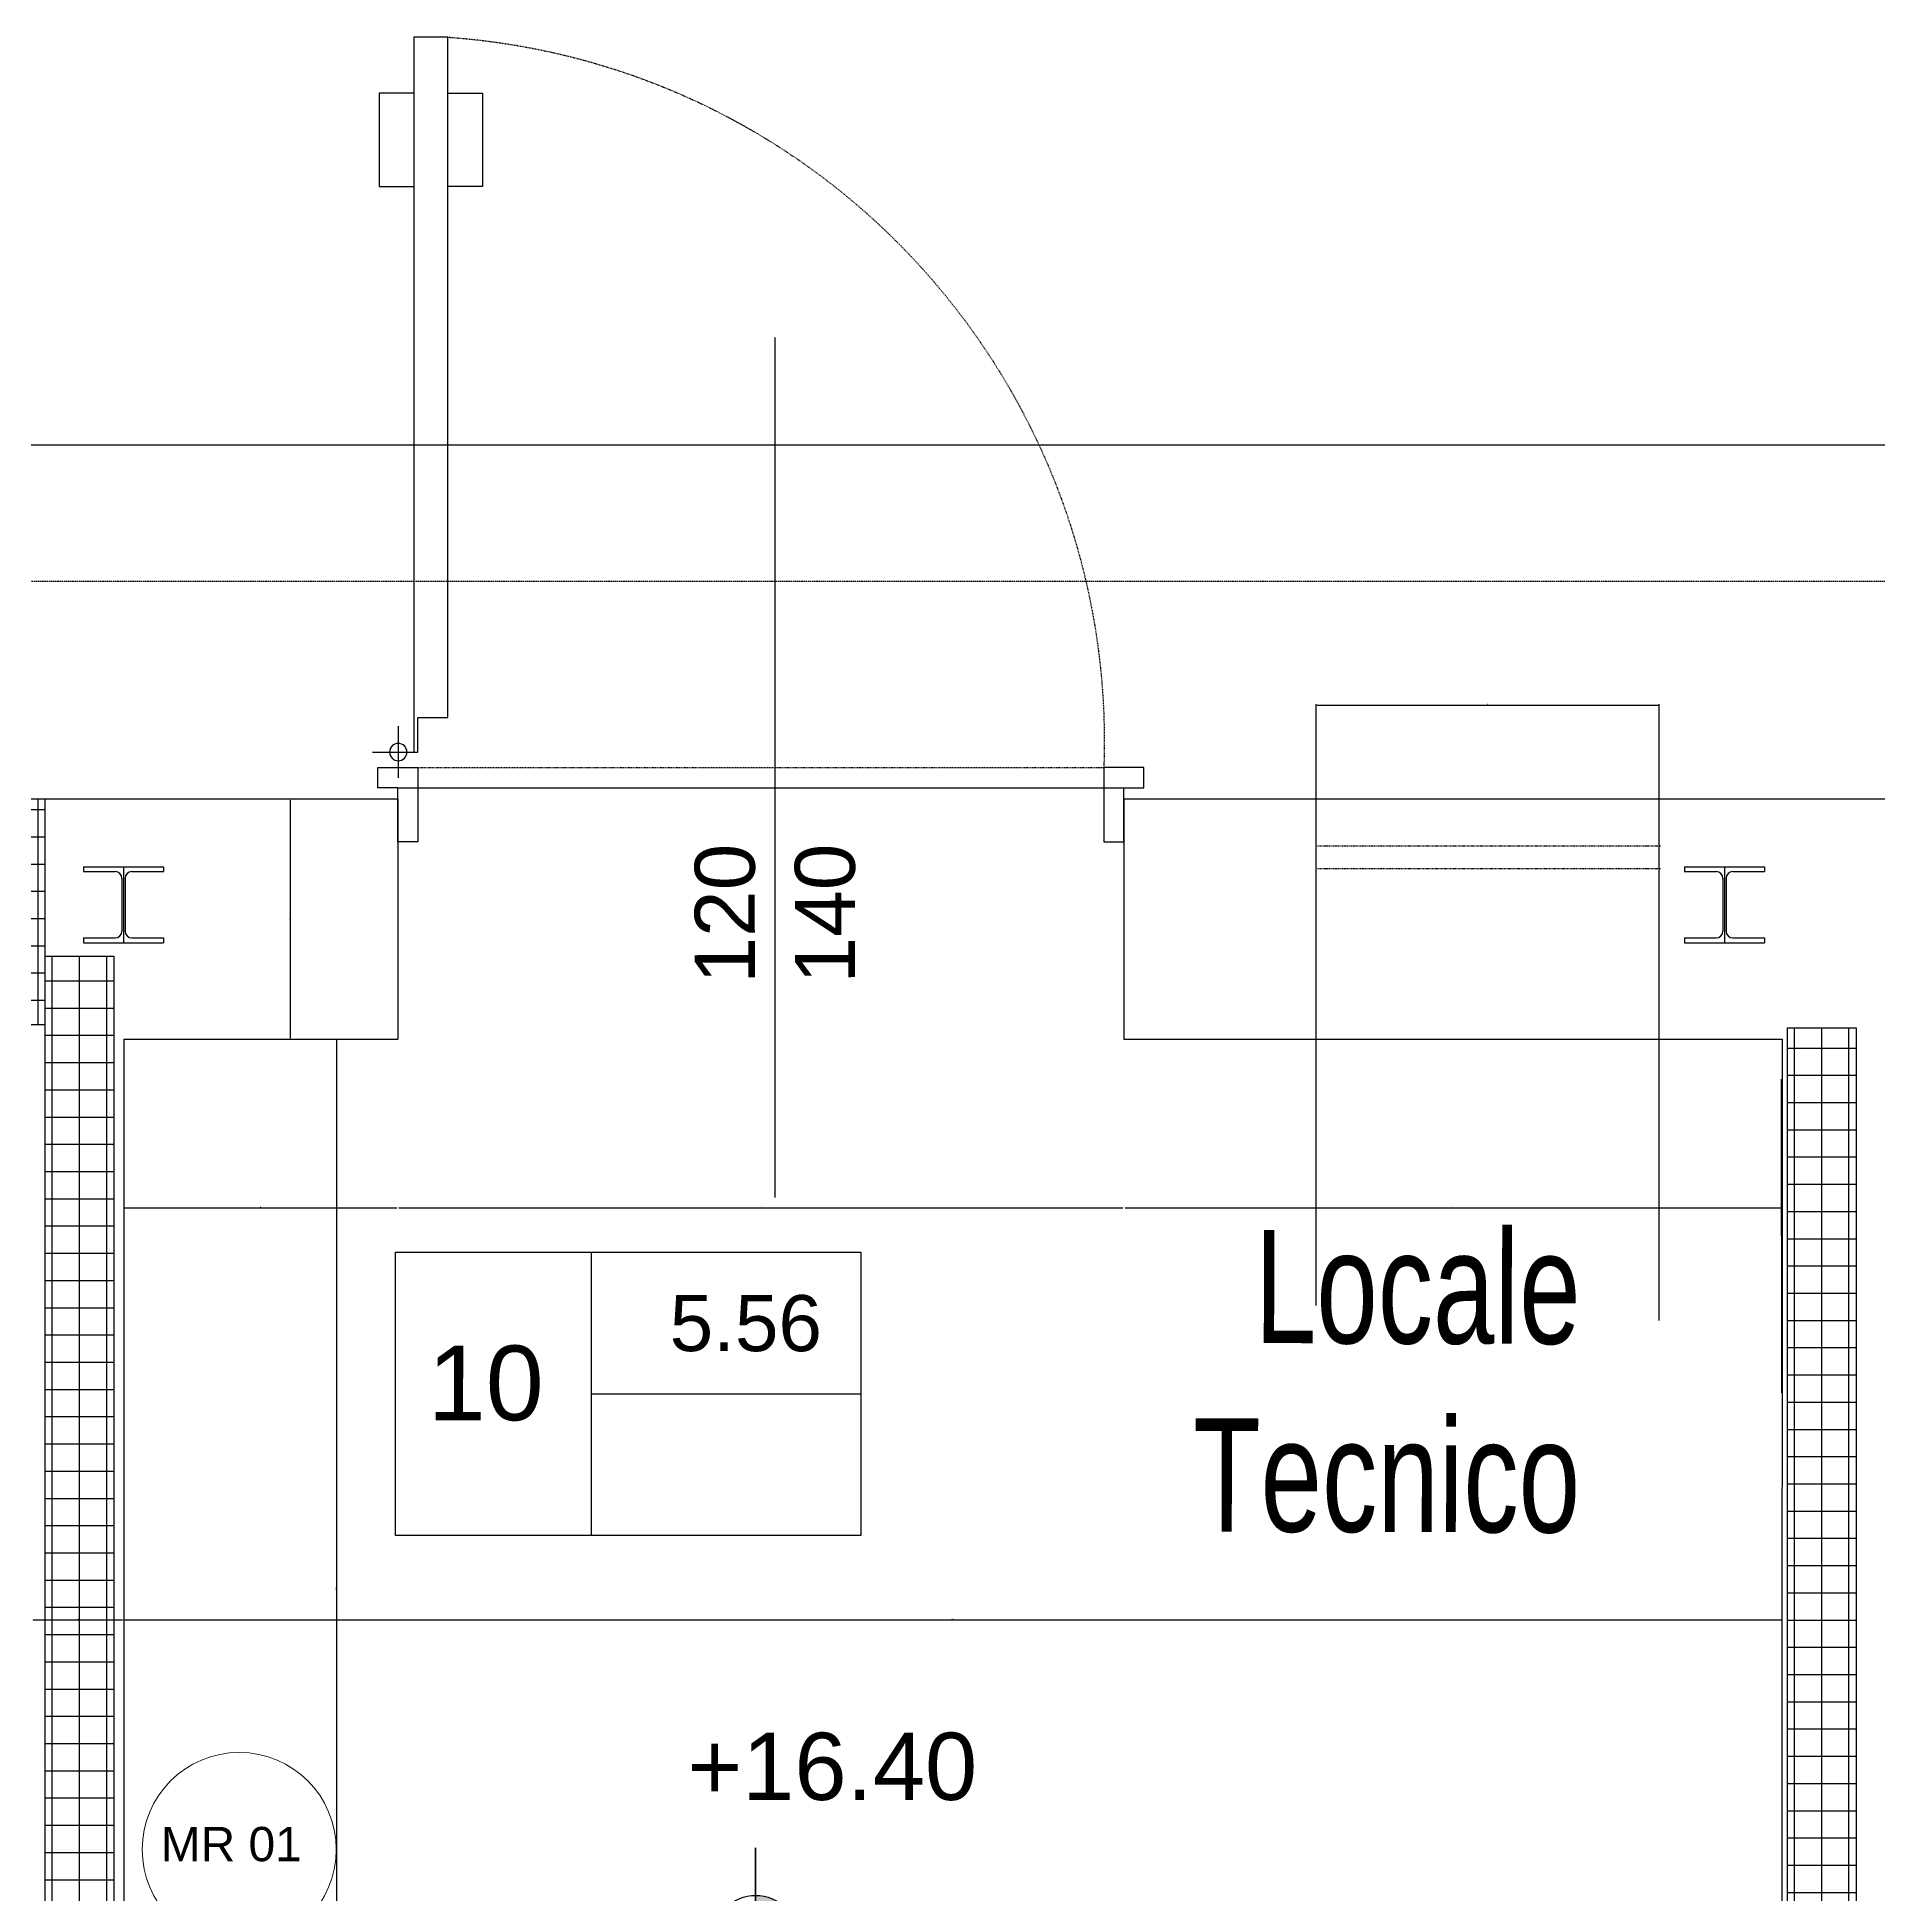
# Model space of a CAD drawing. Header units: millimetres. Extents: x -3782782348 to 131293, y -36553 to 57271.
# Drawn here: x 93024.6 to 93346.7, y -18176.7 to -17851.9 of the extents above; entities that cross this region are included whole.
import ezdxf

# ---------------------------------------------------------------- set-up
doc = ezdxf.new("R2010")
doc.units = ezdxf.units.MM
doc.header["$LTSCALE"] = 0.01
for name, pattern in [('ACAD_ISO03W100', [30, 12, -18]), ('CONTINOUS', [0]), ('HIDDEN', [0.375, 0.25, -0.125]), ('HIDDEN2', [4.7625, 3.175, -1.5875])]:
    doc.linetypes.add(name, pattern=pattern)
doc.layers.get('Defpoints').update_dxf_attribs({"color": 253})
for name, color, linetype in [('EPC QUARTO PILASTRI ACCIAIO DEFINITIVO', 1, 'ACAD_ISO03W100'), ('MR_MURATURA REI 90', 255, 'Continuous'), ('X_MURI', 8, 'Continuous'), ('X_Numerazione camere', 8, 'Continuous'), ('X_Proiezini', 1, 'Continuous'), ('X_quote 1', 253, 'Continuous'), ('X_Quote altimetriche', 5, 'Continuous'), ('X_quote serramenti interni', 251, 'CONTINOUS'), ('X_Serramenti Int', 8, 'Continuous'), ('X_TESTI', 253, 'Continuous')]:
    doc.layers.add(name, color=color, linetype=linetype)
doc.layers.add('MR_MURATURA REI SIMBOLI', color=130, linetype='Continuous', lineweight=5)
doc.styles.add('nomi', font='arial.ttf')
doc.styles.add('QUOTE', font='simplex.shx', dxfattribs={"width": 0.7})
doc.styles.get("Standard").update_dxf_attribs({"font": 'arial.ttf'})
doc.dimstyles.get("Standard").update_dxf_attribs({"dimscale": 0, "dimtxt": 0.18, "dimasz": 0.18, "dimexe": 0.18, "dimexo": 0.0625, "dimgap": 0.09, "dimtad": 1, "dimdec": 0, "dimzin": 0, "dimdsep": 46, "dimtxsty": 'Standard', "dimcen": 0.09, "dimclrd": 256, "dimclre": 256, "dimclrt": 5, "dimadec": 0, "dimazin": 0, "dimtfac": 1, "dimtdec": 0, "dimtix": 1, "dimtofl": 0, "dimtmove": 2, "dimatfit": 3, "dimfxl": 1, "dimtolj": 1, "dimtzin": 0, "dimarcsym": 0})

# ---------------------------------------------------------------- blocks, each defined once
blk = doc.blocks.new('*D89')
at = {"layer": 'Defpoints', "color": 0, "transparency": 16777216}
for p in [(91683.73, -17923.15, 0), (93904.72, -17923.15, 0), (93904.72, -17923.15, 0)]:
    blk.add_point(p, dxfattribs=at)
at = {"layer": 'X_quote 1', "lineweight": -2, "transparency": 16777216}
blk.add_line((91683.91, -17923.15, 0), (93904.54, -17923.15, 0), dxfattribs=at)
at = {"layer": 'X_quote 1', "transparency": 16777216}
for points in [[(91683.91, -17923.12, 0), (91683.91, -17923.18, 0), (91683.73, -17923.15, 0)], [(93904.54, -17923.12, 0), (93904.54, -17923.18, 0), (93904.72, -17923.15, 0)]]:
    blk.add_solid(points, dxfattribs=at)
at = {"layer": 'X_quote 1', "color": 5, "transparency": 16777216, "insert": (92794.23, -17922.97, 0), "char_height": 0.18, "attachment_point": 5}
blk.add_mtext('\\A1;2221', dxfattribs=at)
blk = doc.blocks.new('*D363')
at = {"layer": 'Defpoints', "color": 0, "transparency": 16777216}
for p in [(93044.08, -18027.06, 0), (93077, -18027.06, 0), (93092, -18219.07, 0)]:
    blk.add_point(p, dxfattribs=at)
at = {"layer": 'X_quote 1', "lineweight": -2, "transparency": 16777216}
blk.add_line((93077, -18218.89, 0), (93077, -18027.24, 0), dxfattribs=at)
at = {"layer": 'X_quote 1', "transparency": 16777216}
for points in [[(93076.97, -18027.24, 0), (93077.03, -18027.24, 0), (93077, -18027.06, 0)], [(93076.97, -18218.89, 0), (93077.03, -18218.89, 0), (93077, -18219.07, 0)]]:
    blk.add_solid(points, dxfattribs=at)
at = {"layer": 'X_quote 1', "color": 5, "transparency": 16777216, "insert": (93076.82, -18123.07, 0), "char_height": 0.18, "attachment_point": 5, "rotation": 90}
blk.add_mtext('\\A1;192', dxfattribs=at)
blk = doc.blocks.new('porta 120 metallica')
blk.add_line((66, 71.65), (66, -78.72))
at = {"linetype": 'ByBlock'}
for p, q in [((0.09, -10.75), (0.09, -1.73)), ((-4.42, -6.24), (3.42, -6.24))]:
    blk.add_line(p, q, dxfattribs=at)
at = {"color": 5, "linetype": 'HIDDEN2'}
blk.add_line((3.5, -3.53), (123.5, -3.53), dxfattribs=at)
at = {"linetype": 'ByBlock'}
for points in [[(-3.5, 0), (-3.5, -3.53), (3.5, -3.53), (3.5, 9.47), (0, 9.47), (0, 0)], [(123.5, -3.53), (123.5, 9.47), (127, 9.47), (127, 0), (130.5, 0), (130.5, -3.53)], [(8.79, -12.27), (8.79, -131.24), (3.49, -131.24), (3.49, -131.24), (2.79, -131.24), (2.79, -6.24), (3.49, -6.24), (3.49, -12.27)]]:
    blk.add_lwpolyline(points, close=True, dxfattribs=at)
for points in [[(2.8, -121.42), (-3.26, -121.42), (-3.26, -105.12), (2.79, -105.12)], [(8.79, -121.42), (14.85, -121.42), (14.85, -105.12), (8.79, -105.12)]]:
    blk.add_lwpolyline(points, dxfattribs=at)
blk.add_circle((0.09, -6.24), 1.51, dxfattribs=at)
at = {"color": 5, "linetype": 'HIDDEN2'}
blk.add_arc((0.02, -7.99), 123.56, 274.0732, 2.0664, dxfattribs=at)
blk = doc.blocks.new('*D348')
at = {"layer": 'Defpoints', "color": 0, "transparency": 16777216}
for p in [(93023.71, -18027.06, 0), (93039.71, -18027.06, 0), (93039.71, -18128.56, 0)]:
    blk.add_point(p, dxfattribs=at)
at = {"layer": 'X_quote 1', "lineweight": -2, "transparency": 16777216}
blk.add_line((93023.89, -18128.56, 0), (93039.53, -18128.56, 0), dxfattribs=at)
at = {"layer": 'X_quote 1', "transparency": 16777216}
for points in [[(93023.89, -18128.53, 0), (93023.89, -18128.59, 0), (93023.71, -18128.56, 0)], [(93039.53, -18128.53, 0), (93039.53, -18128.59, 0), (93039.71, -18128.56, 0)]]:
    blk.add_solid(points, dxfattribs=at)
at = {"layer": 'X_quote 1', "color": 5, "transparency": 16777216, "insert": (93031.71, -18128.38, 0), "char_height": 0.18, "attachment_point": 5}
blk.add_mtext('\\A1;16', dxfattribs=at)
blk = doc.blocks.new('*D356')
at = {"layer": 'Defpoints', "color": 0, "transparency": 16777216}
for p in [(93068.87, -17985.06), (93068.87, -17985.06, 0), (92923.86, -18027.06, 0)]:
    blk.add_point(p, dxfattribs=at)
at = {"layer": 'X_quote 1', "lineweight": -2, "transparency": 16777216}
blk.add_line((93068.87, -18026.88, 0), (93068.87, -17985.24, 0), dxfattribs=at)
at = {"layer": 'X_quote 1', "transparency": 16777216}
for points in [[(93068.84, -17985.24, 0), (93068.9, -17985.24, 0), (93068.87, -17985.06, 0)], [(93068.84, -18026.88, 0), (93068.9, -18026.88, 0), (93068.87, -18027.06, 0)]]:
    blk.add_solid(points, dxfattribs=at)
at = {"layer": 'X_quote 1', "color": 5, "transparency": 16777216, "insert": (93068.69, -18006.06, 0), "char_height": 0.18, "attachment_point": 5, "rotation": 90}
blk.add_mtext('\\A1;42', dxfattribs=at)
blk = doc.blocks.new('*D280')
at = {"layer": 'Defpoints', "color": 0, "transparency": 16777216}
for p in [(93039.71, -18072.41, 0), (93329.76, -18072.49, 0), (93329.76, -18128.56, 0)]:
    blk.add_point(p, dxfattribs=at)
at = {"layer": 'X_quote 1', "lineweight": -2, "transparency": 16777216}
blk.add_line((93039.89, -18128.56, 0), (93329.58, -18128.56, 0), dxfattribs=at)
at = {"layer": 'X_quote 1', "transparency": 16777216}
for points in [[(93039.89, -18128.53, 0), (93039.89, -18128.59, 0), (93039.71, -18128.56, 0)], [(93329.58, -18128.53, 0), (93329.58, -18128.59, 0), (93329.76, -18128.56, 0)]]:
    blk.add_solid(points, dxfattribs=at)
at = {"layer": 'X_quote 1', "color": 5, "transparency": 16777216, "insert": (93184.73, -18128.38, 0), "char_height": 0.18, "attachment_point": 5}
blk.add_mtext('\\A1;290', dxfattribs=at)
blk = doc.blocks.new('*D281')
at = {"layer": 'Defpoints', "color": 0, "transparency": 16777216}
for p in [(93087.64, -17983.09, 0), (93039.71, -18027.06, 0), (93087.64, -18056.55, 0)]:
    blk.add_point(p, dxfattribs=at)
at = {"layer": 'X_quote 1', "lineweight": -2, "transparency": 16777216}
blk.add_line((93039.89, -18056.55, 0), (93087.46, -18056.55, 0), dxfattribs=at)
at = {"layer": 'X_quote 1', "transparency": 16777216}
for points in [[(93039.89, -18056.52, 0), (93039.89, -18056.58, 0), (93039.71, -18056.55, 0)], [(93087.46, -18056.52, 0), (93087.46, -18056.58, 0), (93087.64, -18056.55, 0)]]:
    blk.add_solid(points, dxfattribs=at)
at = {"layer": 'X_quote 1', "color": 5, "transparency": 16777216, "insert": (93063.68, -18056.37, 0), "char_height": 0.18, "attachment_point": 5}
blk.add_mtext('\\A1;48', dxfattribs=at)
blk = doc.blocks.new('*D282')
at = {"layer": 'Defpoints', "color": 0, "transparency": 16777216}
for p in [(93087.64, -17983.09, 0), (93214.66, -18027.06, 0), (93214.66, -18056.55, 0)]:
    blk.add_point(p, dxfattribs=at)
at = {"layer": 'X_quote 1', "lineweight": -2, "transparency": 16777216}
blk.add_line((93087.82, -18056.55, 0), (93214.48, -18056.55, 0), dxfattribs=at)
at = {"layer": 'X_quote 1', "transparency": 16777216}
for points in [[(93087.82, -18056.52, 0), (93087.82, -18056.58, 0), (93087.64, -18056.55, 0)], [(93214.48, -18056.52, 0), (93214.48, -18056.58, 0), (93214.66, -18056.55, 0)]]:
    blk.add_solid(points, dxfattribs=at)
at = {"layer": 'X_quote 1', "color": 5, "transparency": 16777216, "insert": (93151.15, -18056.37, 0), "char_height": 0.18, "attachment_point": 5}
blk.add_mtext('\\A1;127', dxfattribs=at)
blk = doc.blocks.new('*D283')
at = {"layer": 'Defpoints', "color": 0, "transparency": 16777216}
for p in [(93214.66, -18027.06, 0), (93329.77, -18027.06, 0), (93329.77, -18056.55, 0)]:
    blk.add_point(p, dxfattribs=at)
at = {"layer": 'X_quote 1', "lineweight": -2, "transparency": 16777216}
blk.add_line((93214.84, -18056.55, 0), (93329.59, -18056.55, 0), dxfattribs=at)
at = {"layer": 'X_quote 1', "transparency": 16777216}
for points in [[(93214.84, -18056.52, 0), (93214.84, -18056.58, 0), (93214.66, -18056.55, 0)], [(93329.59, -18056.52, 0), (93329.59, -18056.58, 0), (93329.77, -18056.55, 0)]]:
    blk.add_solid(points, dxfattribs=at)
at = {"layer": 'X_quote 1', "color": 5, "transparency": 16777216, "insert": (93272.21, -18056.37, 0), "char_height": 0.18, "attachment_point": 5}
blk.add_mtext('\\A1;115', dxfattribs=at)
blk = doc.blocks.new('quota altim')
at = {"layer": 'X_Quote altimetriche', "ltscale": 4}
h = blk.add_hatch(color=256, dxfattribs=at)
h.paths.add_polyline_path([(0, 18.74), (0, 0), (18.74, 0, 0.414214)])
h.paths.add_polyline_path([(0, 0), (-18.74, 0, 0.414214), (0, -18.74)])
blk.add_lwpolyline([(0, 0), (0, 40), (0, 40), (0, -40), (0, -40), (0, 0), (40, 0), (149.32, 0), (0, 0), (-40, 0), (-40, 0)], dxfattribs=at)
blk.add_circle((0, 0), 18.74, dxfattribs=at)
blk = doc.blocks.new('*D205')
at = {"layer": 'Defpoints', "color": 0, "ltscale": 200, "transparency": 16777216}
for p in [(93308.28, -17968.66, 0), (93248.28, -18073.69, 0), (93308.28, -18076.31, 0)]:
    blk.add_point(p, dxfattribs=at)
at = {"layer": 'X_quote 1', "lineweight": -2, "ltscale": 200, "transparency": 16777216}
for p, q in [((93248.28, -18073.63, 0), (93248.28, -17968.48, 0)), ((93248.46, -17968.66, 0), (93308.1, -17968.66, 0)), ((93308.28, -18076.25, 0), (93308.28, -17968.48, 0))]:
    blk.add_line(p, q, dxfattribs=at)
at = {"layer": 'X_quote 1', "ltscale": 200, "transparency": 16777216}
for points in [[(93248.46, -17968.63, 0), (93248.46, -17968.69, 0), (93248.28, -17968.66, 0)], [(93308.1, -17968.63, 0), (93308.1, -17968.69, 0), (93308.28, -17968.66, 0)]]:
    blk.add_solid(points, dxfattribs=at)
at = {"layer": 'X_quote 1', "color": 5, "ltscale": 200, "transparency": 16777216, "insert": (93278.28, -17968.48, 0), "char_height": 0.18, "attachment_point": 5}
blk.add_mtext('\\A1;60', dxfattribs=at)

msp = doc.modelspace()

# ---------------------------------------------------------------- hatches: boundary and pattern name
at = {"layer": 'MR_MURATURA REI 90'}
h = msp.add_hatch(dxfattribs=at)
h.set_pattern_fill('NET', color=256, scale=1.5, angle=90, style=0)
h.set_pattern_definition([(90, (123261.8464, -13648.261), (-4.7625, 3e-16), []), (180, (123261.8464, -13648.261), (-6e-16, -4.7625), [])])
h.paths.add_polyline_path([(93026, -17985.06), (93014, -17985.06), (93014, -18024.45), (93026, -18024.45)])
h = msp.add_hatch(dxfattribs=at)
h.set_pattern_fill('NET', color=256, scale=1.5, angle=90, style=0)
h.set_pattern_definition([(90, (123273.846, -13811.5546), (-4.7625, 3e-16), []), (180, (123273.846, -13811.5546), (-6e-16, -4.7625), [])])
h.paths.add_polyline_path([(93038, -18012.53), (93026, -18012.53), (93026, -18218.78), (93038, -18218.78)])
h = msp.add_hatch(dxfattribs=at)
h.set_pattern_fill('NET', color=256, scale=1.5, angle=90, style=0)
h.set_pattern_definition([(90, (123578.558, -13842.3546), (-4.7625, 3e-16), []), (180, (123578.558, -13842.3546), (-6e-16, -4.7625), [])])
h.paths.add_polyline_path([(93330.71, -18249.58), (93342.71, -18249.58), (93342.71, -18025.05), (93330.71, -18025.05)])

# ---------------------------------------------------------------- linework, layer by layer
at = {"layer": 'EPC QUARTO PILASTRI ACCIAIO DEFINITIVO', "linetype": 'CONTINOUS'}
for p, q in [((93032.68, -17996.9, 0), (93046.68, -17996.9, 0)), ((93032.68, -17996.9, 0), (93032.68, -17997.75, 0)), ((93046.68, -17996.9, 0), (93046.68, -17997.75, 0)), ((93312.68, -17996.9, 0), (93326.68, -17996.9, 0)), ((93312.68, -17996.9, 0), (93312.68, -17997.75, 0)), ((93326.68, -17996.9, 0), (93326.68, -17997.75, 0)), ((93032.68, -17997.75, 0), (93038.21, -17997.75, 0)), ((93039.41, -17998.95, 0), (93039.41, -18008.15, 0)), ((93039.96, -17998.95, 0), (93039.96, -18008.15, 0)), ((93041.16, -17997.75, 0), (93046.68, -17997.75, 0)), ((93312.68, -17997.75, 0), (93318.21, -17997.75, 0)), ((93319.41, -17998.95, 0), (93319.41, -18008.15, 0)), ((93319.96, -17998.95, 0), (93319.96, -18008.15, 0)), ((93321.16, -17997.75, 0), (93326.68, -17997.75, 0)), ((93032.68, -18009.35, 0), (93038.21, -18009.35, 0)), ((93032.68, -18009.35, 0), (93032.68, -18010.2, 0)), ((93041.16, -18009.35, 0), (93046.68, -18009.35, 0)), ((93046.68, -18009.35, 0), (93046.68, -18010.2, 0)), ((93312.68, -18009.35, 0), (93318.21, -18009.35, 0)), ((93312.68, -18009.35, 0), (93312.68, -18010.2, 0)), ((93321.16, -18009.35, 0), (93326.68, -18009.35, 0)), ((93326.68, -18009.35, 0), (93326.68, -18010.2, 0)), ((93032.68, -18010.2, 0), (93046.68, -18010.2, 0)), ((93312.68, -18010.2, 0), (93326.68, -18010.2, 0))]:
    msp.add_line(p, q, dxfattribs=at)
at = {"layer": 'EPC QUARTO PILASTRI ACCIAIO DEFINITIVO', "linetype": 'CONTINOUS', "ltscale": 0.01}
for p, q in [((93039.68, -17996.9, 0), (93039.68, -18010.2, 0)), ((93319.68, -17996.9, 0), (93319.68, -18010.2, 0))]:
    msp.add_line(p, q, dxfattribs=at)
at = {"layer": 'EPC QUARTO PILASTRI ACCIAIO DEFINITIVO', "linetype": 'CONTINOUS'}
for centre, start, end in [((93038.21, -17998.95, 0), 0, 90), ((93041.16, -17998.95, 0), 90, 180), ((93318.21, -17998.95, 0), 0, 90), ((93321.16, -17998.95, 0), 90, 180), ((93038.21, -18008.15, 0), 270, 0), ((93041.16, -18008.15, 0), 180, 270), ((93318.21, -18008.15, 0), 270, 0), ((93321.16, -18008.15, 0), 180, 270)]:
    msp.add_arc(centre, 1.2, start, end, dxfattribs=at)
at = {"layer": 'MR_MURATURA REI 90', "elevation": 0}
for points in [[(93014, -18024.45), (93014, -18024.45), (93026, -18024.45), (93026, -17985.06)], [(93026, -18012.53), (93026, -18012.53), (93038, -18012.53), (93038, -18218.78)], [(93026, -18218.77), (93026, -18012.53)], [(93330.71, -18025.05), (93330.71, -18025.05), (93342.71, -18025.05), (93342.71, -18249.58)], [(93330.71, -18249.57), (93330.71, -18025.05)]]:
    msp.add_lwpolyline(points, dxfattribs=at)
at = {"layer": 'MR_MURATURA REI SIMBOLI'}
msp.add_circle((93059.92, -18168.73, 0), 16.97, dxfattribs=at)
at = {"layer": 'X_MURI', "ltscale": 30}
for p, q in [((93087.66, -17985.06), (92974.29, -17985.06)), ((93087.66, -17985.06), (93087.66, -18027.06, 0)), ((93436.74, -17985.06), (93214.66, -17985.06)), ((93214.66, -17985.06), (93214.66, -18027.06, 0)), ((93039.71, -18027.06, 0), (93087.66, -18027.06, 0)), ((93214.66, -18027.06, 0), (93329.77, -18027.06, 0)), ((93329.77, -18027.06, 0), (93329.71, -18219.06, 0)), ((93329.71, -18088.85, 0), (93329.66, -18034.06, 0))]:
    msp.add_line(p, q, dxfattribs=at)
at = {"layer": 'X_MURI', "ltscale": 30, "elevation": 0}
msp.add_lwpolyline([(93039.71, -18027.06), (93039.71, -18219.07)], dxfattribs=at)
at = {"layer": 'X_Numerazione camere'}
for p, q in [((93121.45, -18064.26, 0), (93121.45, -18113.8, 0)), ((93121.45, -18064.26, 0), (93121.45, -18113.8, 0)), ((93121.45, -18089.03, 0), (93168.61, -18089.03, 0)), ((93121.45, -18089.03, 0), (93168.61, -18089.03, 0))]:
    msp.add_line(p, q, dxfattribs=at)
at = {"layer": 'X_Numerazione camere', "elevation": 0}
msp.add_lwpolyline([(93087.24, -18064.26), (93168.61, -18064.26), (93168.61, -18113.8), (93087.24, -18113.8)], close=True, dxfattribs=at)
msp.add_lwpolyline([(93087.24, -18064.26), (93168.61, -18064.26), (93168.61, -18113.8), (93087.24, -18113.8)], close=True, dxfattribs=at)
at = {"layer": 'X_Proiezini', "linetype": 'HIDDEN', "ltscale": 100}
msp.add_line((93934.72, -17947.04, 0), (91651.73, -17947.04, 0), dxfattribs=at)
at = {"layer": 'X_Proiezini', "linetype": 'HIDDEN', "ltscale": 50}
for p, q in [((93248.28, -18027.06, 0), (93248.28, -17985.06)), ((93308.28, -18027.06, 0), (93308.28, -17985.06)), ((93308.5, -17993.27, 0), (93248.5, -17993.27, 0)), ((93308.5, -17997.27, 0), (93248.5, -17997.27, 0))]:
    msp.add_line(p, q, dxfattribs=at)
at = {"layer": 'X_Serramenti Int'}
msp.add_line((93087.64, -17983.09, 0), (93214.64, -17983.09, 0), dxfattribs=at)

# ---------------------------------------------------------------- block references
at = {"layer": 'X_Quote altimetriche', "xscale": 0.3919999999943684, "yscale": 0.3919999999943684, "zscale": 0.3919999999943684}
msp.add_blockref('quota altim', (93150.24, -18184.09, 0), dxfattribs=at)
at = {"layer": 'X_Serramenti Int', "xscale": -1, "rotation": 180}
msp.add_blockref('porta 120 metallica', (93087.64, -17983.09, 0), dxfattribs=at)

# ---------------------------------------------------------------- texts
at = {"layer": 'MR_MURATURA REI SIMBOLI', "insert": (93046.18, -18167.83, 0), "char_height": 6, "width": 116.6418, "attachment_point": 4, "rotation": 0.0442, "style": 'nomi'}
msp.add_mtext('MR 01', dxfattribs=at)
at = {"layer": 'X_Numerazione camere', "insert": (93161.84, -18076.77, 0), "char_height": 8.1648, "width": 81.6493, "attachment_point": 6, "rotation": 359.9558, "style": 'nomi'}
msp.add_mtext('{\\H1.2x;5.56}', dxfattribs=at)
at = {"layer": 'X_Numerazione camere', "color": 1, "insert": (93113.18, -18087.24, 0), "char_height": 8.1648, "width": 81.6493, "attachment_point": 6, "rotation": 359.9558, "style": 'nomi'}
msp.add_mtext('{\\H1.6x;10}', dxfattribs=at)
at = {"layer": 'X_Quote altimetriche', "ltscale": 4, "insert": (93138.29, -18148.3, 0), "char_height": 11.76, "width": 112.7992, "attachment_point": 1}
msp.add_mtext('{\\fArial|b0|i0|c0|p34;+16.40}', dxfattribs=at)
at = {"layer": 'X_quote serramenti interni', "insert": (93153.68, -18017.33, 0), "char_height": 10.5, "width": 105.0016, "attachment_point": 4, "rotation": 90.0442, "style": 'nomi'}
msp.add_mtext('120\\P140', dxfattribs=at)
at = {"layer": 'X_TESTI', "insert": (93294.42, -18113.57, 0), "char_height": 1.8144, "width": 178.3847, "attachment_point": 9, "rotation": 359.8509, "style": 'QUOTE'}
msp.add_mtext('{\\fArial|b0|i0|c0|p34;\\H10.9x;Locale \\PTecnico}', dxfattribs=at)

# ---------------------------------------------------------------- dimensions: what is measured, and where the dimension line sits
at = {"layer": 'X_quote 1'}
for base, p1, p2, picture, middle in [((93904.72, -17923.15, 0), (91683.73, -17923.15, 0), (93904.72, -17923.15, 0), '*D89', (92794.23, -17922.97, 0)), ((93087.64, -18056.55, 0), (93039.71, -18027.06, 0), (93087.64, -17983.09, 0), '*D281', (93063.68, -18056.37, 0)), ((93214.66, -18056.55, 0), (93087.64, -17983.09, 0), (93214.66, -18027.06, 0), '*D282', (93151.15, -18056.37, 0)), ((93039.71, -18128.56, 0), (93023.71, -18027.06, 0), (93039.71, -18027.06, 0), '*D348', (93031.71, -18128.38, 0)), ((93329.77, -18056.55, 0), (93214.66, -18027.06, 0), (93329.77, -18027.06, 0), '*D283', (93272.21, -18056.37, 0)), ((93329.76, -18128.56, 0), (93039.71, -18072.41, 0), (93329.76, -18072.49, 0), '*D280', (93184.73, -18128.38, 0))]:
    dim = msp.add_linear_dim(base=base, p1=p1, p2=p2, dimstyle='Standard', override={"dimscale": 1, "dimse1": 1, "dimse2": 1}, dxfattribs=at)
    dim.commit()
    dim.dimension.update_dxf_attribs({"geometry": picture, "text_midpoint": middle})
at = {"layer": 'X_quote 1', "ltscale": 200}
dim = msp.add_linear_dim(base=(93308.28, -17968.66, 0), p1=(93248.28, -18073.69, 0), p2=(93308.28, -18076.31, 0), dimstyle='Standard', override={"dimscale": 1}, dxfattribs=at)
dim.commit()
dim.dimension.update_dxf_attribs({"geometry": '*D205', "text_midpoint": (93278.28, -17968.48, 0)})
at = {"layer": 'X_quote 1'}
for base, p1, p2, picture, middle in [((93068.87, -17985.06, 0), (92923.86, -18027.06, 0), (93068.87, -17985.06), '*D356', (93068.69, -18006.06, 0)), ((93077, -18027.06, 0), (93092, -18219.07, 0), (93044.08, -18027.06, 0), '*D363', (93076.82, -18123.07, 0))]:
    dim = msp.add_linear_dim(base=base, p1=p1, p2=p2, angle=90, dimstyle='Standard', override={"dimscale": 1, "dimse1": 1, "dimse2": 1}, dxfattribs=at)
    dim.commit()
    dim.dimension.update_dxf_attribs({"geometry": picture, "text_midpoint": middle})

doc.saveas('drawing.dxf')
